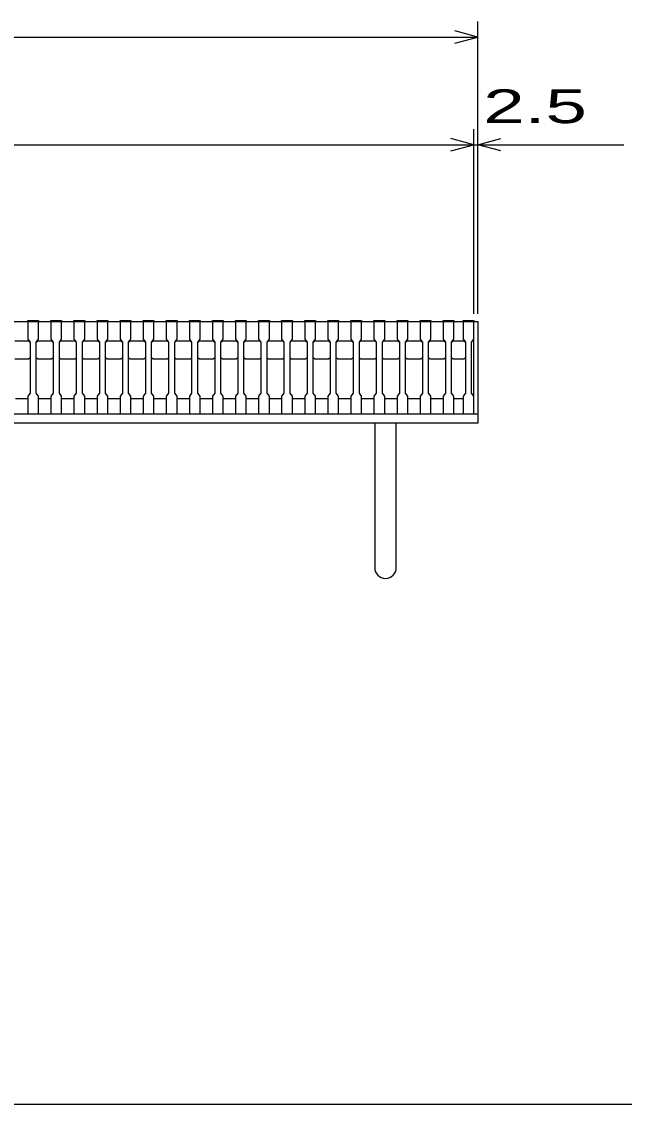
# Model space of a CAD drawing. Units: millimetres, scale not verified. Extents: x -1820 to 1731, y -1282 to 1054.
# Drawn here: x -718 to -326, y -1146 to -442 of the extents above; entities that cross this region are included whole.
import ezdxf
from ezdxf.enums import TextEntityAlignment as Align

# ---------------------------------------------------------------- set-up
doc = ezdxf.new("R2010")
doc.units = ezdxf.units.MM
doc.header["$LTSCALE"] = 10
for name, color, linetype, lineweight in [('0_2', 150, 'Continuous', 25), ('16', 3, 'Continuous', 25), ('19', 6, 'Continuous', 25), ('22', 2, 'Continuous', 25)]:
    doc.layers.add(name, color=color, linetype=linetype, lineweight=lineweight)
doc.styles.add('ベクトル', font='')
doc.styles.get('ベクトル').set_extended_font_data('ベクトル')

msp = doc.modelspace()

# ---------------------------------------------------------------- linework, layer by layer
at = {"layer": '0_2'}
msp.add_line((1731, -1146.5), (-1729, -1146.5), dxfattribs=at)
at = {"layer": '16'}
for p, q in [((-1419, -637.5), (-424, -637.5)), ((-714, -637.5), (-714, -636.8)), ((-714, -636.8), (-707, -636.8)), ((-714, -637.5), (-714, -649)), ((-707, -637.5), (-714, -637.5)), ((-707, -636.8), (-707, -637.5)), ((-707, -649), (-707, -637.5)), ((-699, -637.5), (-699, -636.8)), ((-699, -636.8), (-692, -636.8)), ((-699, -637.5), (-699, -649)), ((-692, -637.5), (-699, -637.5)), ((-692, -636.8), (-692, -637.5)), ((-692, -649), (-692, -637.5)), ((-684, -637.5), (-684, -636.8)), ((-684, -636.8), (-677, -636.8)), ((-684, -637.5), (-684, -649)), ((-677, -637.5), (-684, -637.5)), ((-677, -636.8), (-677, -637.5)), ((-677, -649), (-677, -637.5)), ((-669, -637.5), (-669, -636.8)), ((-669, -636.8), (-662, -636.8)), ((-669, -637.5), (-669, -649)), ((-662, -637.5), (-669, -637.5)), ((-662, -636.8), (-662, -637.5)), ((-662, -649), (-662, -637.5)), ((-654, -637.5), (-654, -636.8)), ((-654, -636.8), (-647, -636.8)), ((-654, -637.5), (-654, -649)), ((-647, -637.5), (-654, -637.5)), ((-647, -636.8), (-647, -637.5)), ((-647, -649), (-647, -637.5)), ((-639, -637.5), (-639, -636.8)), ((-639, -636.8), (-632, -636.8)), ((-639, -637.5), (-639, -649)), ((-632, -637.5), (-639, -637.5)), ((-632, -636.8), (-632, -637.5)), ((-632, -649), (-632, -637.5)), ((-624, -637.5), (-624, -636.8)), ((-624, -636.8), (-617, -636.8)), ((-624, -637.5), (-624, -649)), ((-617, -637.5), (-624, -637.5)), ((-617, -636.8), (-617, -637.5)), ((-617, -649), (-617, -637.5)), ((-609, -637.5), (-609, -636.8)), ((-609, -636.8), (-602, -636.8)), ((-609, -637.5), (-609, -649)), ((-602, -637.5), (-609, -637.5)), ((-602, -636.8), (-602, -637.5)), ((-602, -649), (-602, -637.5)), ((-594, -637.5), (-594, -636.8)), ((-594, -636.8), (-587, -636.8)), ((-594, -637.5), (-594, -649)), ((-587, -637.5), (-594, -637.5)), ((-587, -636.8), (-587, -637.5)), ((-587, -649), (-587, -637.5)), ((-579, -637.5), (-579, -636.8)), ((-579, -636.8), (-572, -636.8)), ((-579, -637.5), (-579, -649)), ((-572, -637.5), (-579, -637.5)), ((-572, -636.8), (-572, -637.5)), ((-572, -649), (-572, -637.5)), ((-564, -637.5), (-564, -636.8)), ((-564, -636.8), (-557, -636.8)), ((-564, -637.5), (-564, -649)), ((-557, -637.5), (-564, -637.5)), ((-557, -636.8), (-557, -637.5)), ((-557, -649), (-557, -637.5)), ((-549, -637.5), (-549, -636.8)), ((-549, -636.8), (-542, -636.8)), ((-549, -637.5), (-549, -649)), ((-542, -637.5), (-549, -637.5)), ((-542, -636.8), (-542, -637.5)), ((-542, -649), (-542, -637.5)), ((-534, -637.5), (-534, -636.8)), ((-534, -636.8), (-527, -636.8)), ((-534, -637.5), (-534, -649)), ((-527, -637.5), (-534, -637.5)), ((-527, -636.8), (-527, -637.5)), ((-527, -649), (-527, -637.5)), ((-519, -637.5), (-519, -636.8)), ((-519, -636.8), (-512, -636.8)), ((-519, -637.5), (-519, -649)), ((-512, -637.5), (-519, -637.5)), ((-512, -636.8), (-512, -637.5)), ((-512, -649), (-512, -637.5)), ((-504, -637.5), (-504, -636.8)), ((-504, -636.8), (-497, -636.8)), ((-504, -637.5), (-504, -649)), ((-497, -637.5), (-504, -637.5)), ((-497, -636.8), (-497, -637.5)), ((-497, -649), (-497, -637.5)), ((-489, -637.5), (-489, -636.8)), ((-489, -636.8), (-482, -636.8)), ((-489, -637.5), (-489, -649)), ((-482, -637.5), (-489, -637.5)), ((-482, -636.8), (-482, -637.5)), ((-482, -649), (-482, -637.5)), ((-474, -637.5), (-474, -636.8)), ((-474, -636.8), (-467, -636.8)), ((-474, -637.5), (-474, -649)), ((-467, -637.5), (-474, -637.5)), ((-467, -636.8), (-467, -637.5)), ((-467, -649), (-467, -637.5)), ((-459, -637.5), (-459, -636.8)), ((-459, -636.8), (-452, -636.8)), ((-459, -637.5), (-459, -649)), ((-452, -637.5), (-459, -637.5)), ((-452, -636.8), (-452, -637.5)), ((-452, -649), (-452, -637.5)), ((-444, -637.5), (-444, -636.8)), ((-444, -636.8), (-437, -636.8)), ((-444, -637.5), (-444, -649)), ((-437, -637.5), (-444, -637.5)), ((-437, -636.8), (-437, -637.5)), ((-437, -649), (-437, -637.5)), ((-431, -637.5), (-431, -636.8)), ((-431, -636.8), (-424, -636.8)), ((-431, -637.5), (-431, -649)), ((-424, -637.5), (-431, -637.5)), ((-424, -636.8), (-424, -637.5)), ((-424, -649), (-424, -637.5)), ((-424, -687.5), (-424, -637.5)), ((-722.5, -650), (-713.5, -650)), ((-714, -649), (-712.5, -651)), ((-713.5, -650), (-712.5, -651)), ((-712.5, -651), (-712.5, -684)), ((-708.5, -651), (-707, -649)), ((-708.5, -651), (-707.5, -650)), ((-708.5, -684), (-708.5, -651)), ((-707.5, -650), (-698.5, -650)), ((-699, -649), (-697.5, -651)), ((-698.5, -650), (-697.5, -651)), ((-697.5, -651), (-697.5, -684)), ((-693.5, -651), (-692, -649)), ((-693.5, -651), (-692.5, -650)), ((-693.5, -684), (-693.5, -651)), ((-692.5, -650), (-683.5, -650)), ((-684, -649), (-682.5, -651)), ((-683.5, -650), (-682.5, -651)), ((-682.5, -651), (-682.5, -684)), ((-678.5, -651), (-677, -649)), ((-678.5, -651), (-677.5, -650)), ((-678.5, -684), (-678.5, -651)), ((-677.5, -650), (-668.5, -650)), ((-669, -649), (-667.5, -651)), ((-668.5, -650), (-667.5, -651)), ((-667.5, -651), (-667.5, -684)), ((-663.5, -651), (-662, -649)), ((-663.5, -651), (-662.5, -650)), ((-663.5, -684), (-663.5, -651)), ((-662.5, -650), (-653.5, -650)), ((-654, -649), (-652.5, -651)), ((-653.5, -650), (-652.5, -651)), ((-652.5, -651), (-652.5, -684)), ((-648.5, -651), (-647, -649)), ((-648.5, -651), (-647.5, -650)), ((-648.5, -684), (-648.5, -651)), ((-647.5, -650), (-638.5, -650)), ((-639, -649), (-637.5, -651)), ((-638.5, -650), (-637.5, -651)), ((-637.5, -651), (-637.5, -684)), ((-633.5, -651), (-632, -649)), ((-633.5, -651), (-632.5, -650)), ((-633.5, -684), (-633.5, -651)), ((-632.5, -650), (-623.5, -650)), ((-624, -649), (-622.5, -651)), ((-623.5, -650), (-622.5, -651)), ((-622.5, -651), (-622.5, -684)), ((-618.5, -651), (-617, -649)), ((-618.5, -651), (-617.5, -650)), ((-618.5, -684), (-618.5, -651)), ((-617.5, -650), (-608.5, -650)), ((-609, -649), (-607.5, -651)), ((-608.5, -650), (-607.5, -651)), ((-607.5, -651), (-607.5, -684)), ((-603.5, -651), (-602, -649)), ((-603.5, -651), (-602.5, -650)), ((-603.5, -684), (-603.5, -651)), ((-602.5, -650), (-593.5, -650)), ((-594, -649), (-592.5, -651)), ((-593.5, -650), (-592.5, -651)), ((-592.5, -651), (-592.5, -684)), ((-588.5, -651), (-587, -649)), ((-588.5, -651), (-587.5, -650)), ((-588.5, -684), (-588.5, -651)), ((-587.5, -650), (-578.5, -650)), ((-579, -649), (-577.5, -651)), ((-578.5, -650), (-577.5, -651)), ((-577.5, -651), (-577.5, -684)), ((-573.5, -651), (-572, -649)), ((-573.5, -651), (-572.5, -650)), ((-573.5, -684), (-573.5, -651)), ((-572.5, -650), (-563.5, -650)), ((-564, -649), (-562.5, -651)), ((-563.5, -650), (-562.5, -651)), ((-562.5, -651), (-562.5, -684)), ((-558.5, -651), (-557, -649)), ((-558.5, -651), (-557.5, -650)), ((-558.5, -684), (-558.5, -651)), ((-557.5, -650), (-548.5, -650)), ((-549, -649), (-547.5, -651)), ((-548.5, -650), (-547.5, -651)), ((-547.5, -651), (-547.5, -684)), ((-543.5, -651), (-542, -649)), ((-543.5, -651), (-542.5, -650)), ((-543.5, -684), (-543.5, -651)), ((-542.5, -650), (-533.5, -650)), ((-534, -649), (-532.5, -651)), ((-533.5, -650), (-532.5, -651)), ((-532.5, -651), (-532.5, -684)), ((-528.5, -651), (-527, -649)), ((-528.5, -651), (-527.5, -650)), ((-528.5, -684), (-528.5, -651)), ((-527.5, -650), (-518.5, -650)), ((-519, -649), (-517.5, -651)), ((-518.5, -650), (-517.5, -651)), ((-517.5, -651), (-517.5, -684)), ((-513.5, -651), (-512, -649)), ((-513.5, -651), (-512.5, -650)), ((-513.5, -684), (-513.5, -651)), ((-512.5, -650), (-503.5, -650)), ((-504, -649), (-502.5, -651)), ((-503.5, -650), (-502.5, -651)), ((-502.5, -651), (-502.5, -684)), ((-498.5, -651), (-497, -649)), ((-498.5, -651), (-497.5, -650)), ((-498.5, -684), (-498.5, -651)), ((-497.5, -650), (-488.5, -650)), ((-489, -649), (-487.5, -651)), ((-488.5, -650), (-487.5, -651)), ((-487.5, -651), (-487.5, -684)), ((-483.5, -651), (-482, -649)), ((-483.5, -651), (-482.5, -650)), ((-483.5, -684), (-483.5, -651)), ((-482.5, -650), (-473.5, -650)), ((-474, -649), (-472.5, -651)), ((-473.5, -650), (-472.5, -651)), ((-472.5, -651), (-472.5, -684)), ((-468.5, -651), (-467, -649)), ((-468.5, -651), (-467.5, -650)), ((-468.5, -684), (-468.5, -651)), ((-467.5, -650), (-458.5, -650)), ((-459, -649), (-457.5, -651)), ((-458.5, -650), (-457.5, -651)), ((-457.5, -651), (-457.5, -684)), ((-453.5, -651), (-452, -649)), ((-453.5, -651), (-452.5, -650)), ((-453.5, -684), (-453.5, -651)), ((-452.5, -650), (-443.5, -650)), ((-444, -649), (-442.5, -651)), ((-443.5, -650), (-442.5, -651)), ((-442.5, -651), (-442.5, -684)), ((-438.5, -651), (-437, -649)), ((-438.5, -651), (-437.5, -650)), ((-438.5, -684), (-438.5, -651)), ((-437.5, -650), (-430.5, -650)), ((-431, -649), (-429.5, -651)), ((-430.5, -650), (-429.5, -651)), ((-429.5, -651), (-429.5, -684)), ((-425.5, -651), (-424, -649)), ((-425.5, -684), (-425.5, -651)), ((-712.5, -661), (-713.5, -662)), ((-707.5, -662), (-708.5, -661)), ((-697.5, -661), (-698.5, -662)), ((-692.5, -662), (-693.5, -661)), ((-682.5, -661), (-683.5, -662)), ((-677.5, -662), (-678.5, -661)), ((-667.5, -661), (-668.5, -662)), ((-662.5, -662), (-663.5, -661)), ((-652.5, -661), (-653.5, -662)), ((-647.5, -662), (-648.5, -661)), ((-637.5, -661), (-638.5, -662)), ((-632.5, -662), (-633.5, -661)), ((-622.5, -661), (-623.5, -662)), ((-617.5, -662), (-618.5, -661)), ((-607.5, -661), (-608.5, -662)), ((-602.5, -662), (-603.5, -661)), ((-592.5, -661), (-593.5, -662)), ((-587.5, -662), (-588.5, -661)), ((-577.5, -661), (-578.5, -662)), ((-572.5, -662), (-573.5, -661)), ((-562.5, -661), (-563.5, -662)), ((-557.5, -662), (-558.5, -661)), ((-547.5, -661), (-548.5, -662)), ((-542.5, -662), (-543.5, -661)), ((-532.5, -661), (-533.5, -662)), ((-527.5, -662), (-528.5, -661)), ((-517.5, -661), (-518.5, -662)), ((-512.5, -662), (-513.5, -661)), ((-502.5, -661), (-503.5, -662)), ((-497.5, -662), (-498.5, -661)), ((-487.5, -661), (-488.5, -662)), ((-482.5, -662), (-483.5, -661)), ((-472.5, -661), (-473.5, -662)), ((-467.5, -662), (-468.5, -661)), ((-457.5, -661), (-458.5, -662)), ((-452.5, -662), (-453.5, -661)), ((-442.5, -661), (-443.5, -662)), ((-437.5, -662), (-438.5, -661)), ((-429.5, -661), (-430.5, -662)), ((-713.5, -662), (-722.5, -662)), ((-698.5, -662), (-707.5, -662)), ((-683.5, -662), (-692.5, -662)), ((-668.5, -662), (-677.5, -662)), ((-653.5, -662), (-662.5, -662)), ((-638.5, -662), (-647.5, -662)), ((-623.5, -662), (-632.5, -662)), ((-608.5, -662), (-617.5, -662)), ((-593.5, -662), (-602.5, -662)), ((-578.5, -662), (-587.5, -662)), ((-563.5, -662), (-572.5, -662)), ((-548.5, -662), (-557.5, -662)), ((-533.5, -662), (-542.5, -662)), ((-518.5, -662), (-527.5, -662)), ((-503.5, -662), (-512.5, -662)), ((-488.5, -662), (-497.5, -662)), ((-473.5, -662), (-482.5, -662)), ((-458.5, -662), (-467.5, -662)), ((-443.5, -662), (-452.5, -662)), ((-430.5, -662), (-437.5, -662)), ((-722, -687.5), (-714, -687.5)), ((-712.5, -684), (-714, -686)), ((-714, -686), (-714, -697.5)), ((-707, -686), (-708.5, -684)), ((-707, -697.5), (-707, -686)), ((-707, -687.5), (-699, -687.5)), ((-697.5, -684), (-699, -686)), ((-699, -686), (-699, -697.5)), ((-692, -686), (-693.5, -684)), ((-692, -697.5), (-692, -686)), ((-692, -687.5), (-684, -687.5)), ((-682.5, -684), (-684, -686)), ((-684, -686), (-684, -697.5)), ((-677, -686), (-678.5, -684)), ((-677, -697.5), (-677, -686)), ((-677, -687.5), (-669, -687.5)), ((-667.5, -684), (-669, -686)), ((-669, -686), (-669, -697.5)), ((-662, -686), (-663.5, -684)), ((-662, -697.5), (-662, -686)), ((-662, -687.5), (-654, -687.5)), ((-652.5, -684), (-654, -686)), ((-654, -686), (-654, -697.5)), ((-647, -686), (-648.5, -684)), ((-647, -697.5), (-647, -686)), ((-647, -687.5), (-639, -687.5)), ((-637.5, -684), (-639, -686)), ((-639, -686), (-639, -697.5)), ((-632, -686), (-633.5, -684)), ((-632, -697.5), (-632, -686)), ((-632, -687.5), (-624, -687.5)), ((-622.5, -684), (-624, -686)), ((-624, -686), (-624, -697.5)), ((-617, -686), (-618.5, -684)), ((-617, -697.5), (-617, -686)), ((-617, -687.5), (-609, -687.5)), ((-607.5, -684), (-609, -686)), ((-609, -686), (-609, -697.5)), ((-602, -686), (-603.5, -684)), ((-602, -697.5), (-602, -686)), ((-602, -687.5), (-594, -687.5)), ((-592.5, -684), (-594, -686)), ((-594, -686), (-594, -697.5)), ((-587, -686), (-588.5, -684)), ((-587, -697.5), (-587, -686)), ((-587, -687.5), (-579, -687.5)), ((-577.5, -684), (-579, -686)), ((-579, -686), (-579, -697.5)), ((-572, -686), (-573.5, -684)), ((-572, -697.5), (-572, -686)), ((-572, -687.5), (-564, -687.5)), ((-562.5, -684), (-564, -686)), ((-564, -686), (-564, -697.5)), ((-557, -686), (-558.5, -684)), ((-557, -697.5), (-557, -686)), ((-557, -687.5), (-549, -687.5)), ((-547.5, -684), (-549, -686)), ((-549, -686), (-549, -697.5)), ((-542, -686), (-543.5, -684)), ((-542, -697.5), (-542, -686)), ((-542, -687.5), (-534, -687.5)), ((-532.5, -684), (-534, -686)), ((-534, -686), (-534, -697.5)), ((-527, -686), (-528.5, -684)), ((-527, -697.5), (-527, -686)), ((-527, -687.5), (-519, -687.5)), ((-517.5, -684), (-519, -686)), ((-519, -686), (-519, -697.5)), ((-512, -686), (-513.5, -684)), ((-512, -697.5), (-512, -686)), ((-512, -687.5), (-504, -687.5)), ((-502.5, -684), (-504, -686)), ((-504, -686), (-504, -697.5)), ((-497, -686), (-498.5, -684)), ((-497, -697.5), (-497, -686)), ((-497, -687.5), (-489, -687.5)), ((-487.5, -684), (-489, -686)), ((-489, -686), (-489, -697.5)), ((-482, -686), (-483.5, -684)), ((-482, -697.5), (-482, -686)), ((-482, -687.5), (-474, -687.5)), ((-472.5, -684), (-474, -686)), ((-474, -686), (-474, -697.5)), ((-467, -686), (-468.5, -684)), ((-467, -697.5), (-467, -686)), ((-467, -687.5), (-459, -687.5)), ((-457.5, -684), (-459, -686)), ((-459, -686), (-459, -697.5)), ((-452, -686), (-453.5, -684)), ((-452, -697.5), (-452, -686)), ((-452, -687.5), (-444, -687.5)), ((-442.5, -684), (-444, -686)), ((-444, -686), (-444, -697.5)), ((-437, -686), (-438.5, -684)), ((-437, -697.5), (-437, -686)), ((-437, -687.5), (-431, -687.5)), ((-429.5, -684), (-431, -686)), ((-431, -686), (-431, -697.5)), ((-424, -686), (-425.5, -684)), ((-424, -697.5), (-424, -686)), ((-714, -697.5), (-707, -697.5)), ((-699, -697.5), (-692, -697.5)), ((-684, -697.5), (-677, -697.5)), ((-669, -697.5), (-662, -697.5)), ((-654, -697.5), (-647, -697.5)), ((-639, -697.5), (-632, -697.5)), ((-624, -697.5), (-617, -697.5)), ((-609, -697.5), (-602, -697.5)), ((-594, -697.5), (-587, -697.5)), ((-579, -697.5), (-572, -697.5)), ((-564, -697.5), (-557, -697.5)), ((-549, -697.5), (-542, -697.5)), ((-534, -697.5), (-527, -697.5)), ((-519, -697.5), (-512, -697.5)), ((-504, -697.5), (-497, -697.5)), ((-489, -697.5), (-482, -697.5)), ((-474, -697.5), (-467, -697.5)), ((-459, -697.5), (-452, -697.5)), ((-444, -697.5), (-437, -697.5)), ((-431, -697.5), (-424, -697.5))]:
    msp.add_line(p, q, dxfattribs=at)
at = {"layer": '19'}
for p, q in [((-424, -637.5), (-421.5, -637.5)), ((-421.5, -637.5), (-421.5, -697.5)), ((-1421.5, -697.5), (-421.5, -697.5)), ((-421.5, -703.5), (-1421.5, -703.5)), ((-488.5, -703.5), (-488.5, -797.5)), ((-474.5, -797.5), (-474.5, -703.5)), ((-421.5, -697.5), (-421.5, -703.5))]:
    msp.add_line(p, q, dxfattribs=at)
msp.add_arc((-481.5, -797.5), 7, 180, 0, dxfattribs=at)
at = {"layer": '22', "color": 4}
for p, q in [((-421.5, -632.5), (-421.5, -442.5)), ((-421.5, -452.5), (-436.5, -448.5)), ((-1421.5, -452.5), (-421.5, -452.5)), ((-436.5, -456.5), (-421.5, -452.5)), ((-424, -632.5), (-424, -512.5)), ((-421.5, -632.5), (-421.5, -512.5)), ((-424, -522.5), (-439, -518.5)), ((-421.5, -522.5), (-406.5, -518.5)), ((-1419, -522.5), (-424, -522.5)), ((-439, -526.5), (-424, -522.5)), ((-424, -522.5), (-421.5, -522.5)), ((-406.5, -526.5), (-421.5, -522.5)), ((-421.5, -522.5), (-326.5, -522.5))]:
    msp.add_line(p, q, dxfattribs=at)

# ---------------------------------------------------------------- texts
at = {"layer": '22', "style": 'ベクトル', "width": 1.65}
msp.add_text(' 2.5 ', height=21.99, dxfattribs=at).set_placement((-431.5, -497.5), align=Align.MIDDLE_LEFT)

doc.saveas('drawing.dxf')
